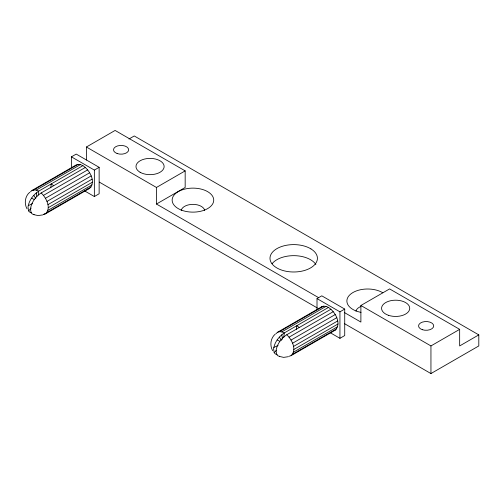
<?xml version="1.0" encoding="UTF-8"?>
<svg xmlns="http://www.w3.org/2000/svg" width="504" height="504" viewBox="0 0 504 504"><rect width="100%" height="100%" fill="white"/><g stroke="black" fill="none" stroke-linecap="round" stroke-linejoin="round"><path stroke-width="0.76" d="M38.235 195.035L38.707 191.142L82.889 165.64C89.643 169.987 96.296 181.522 89.643 188.364L45.461 213.872L43.483 214.483L45.524 213.305M45.461 213.872C51.641 207.95 46.337 197.833 41.183 192.944C35.967 196.283 31.821 201.789 30.637 207.931A14.011 6.968 -53.9 0 0 30.505 209.04L31.078 212.738L32.332 214.03L34.102 214.553M50.753 187.809L51.225 183.916L53.701 185.718M283.727 337.604L284.294 332.93L328.476 307.427C335.236 311.774 341.882 323.31 335.229 330.151L291.054 355.66L289.069 356.271M291.054 355.66C297.228 349.738 291.923 339.62 286.77 334.732C281.56 338.071 277.408 343.577 276.224 349.726A14.011 6.968 -53.9 0 0 276.091 350.828L276.664 354.526L277.918 355.818L279.688 356.347M296.339 329.597L296.812 325.704L299.288 327.506M30.435 191.879C32.388 189.183 36.156 189.605 38.707 191.142C33.56 194.582 29.314 199.943 28.167 206.123A13.961 6.943 -53.9 0 0 28.029 207.238L28.602 210.93L29.856 212.228L31.632 212.751M276.022 333.673C277.975 330.977 281.742 331.393 284.294 332.93C279.147 336.37 274.901 341.731 273.754 347.911A13.961 6.943 -53.9 0 0 273.615 349.026L274.189 352.724L275.442 354.016L277.219 354.539M28.602 210.93L31.21 208.089M274.189 352.724L276.28 350.45M29.711 192.301C24.942 196.258 24.009 203.616 27.059 208.902M275.297 334.089C270.528 338.045 269.596 345.404 272.645 350.69M320.708 307.692C322.661 305.374 326.145 306.104 328.476 307.427M86.398 147.011L115.107 130.435L185.17 170.881L185.17 187.463L156.454 204.038L156.454 187.463L86.398 147.011L86.398 160.058M71.423 167.731L71.423 156.845L76.205 154.079L99.137 167.322L99.137 193.763L94.355 196.529L84.237 190.688M31.954 190.474L76.135 164.966L78.114 164.354L80.413 164.588L82.889 165.64M33.157 190.31L78.114 164.354M36.238 190.09L80.413 164.588M128.967 139.01L134.253 135.96L478.8 334.883L478.8 345.939L430.945 373.565L344.465 323.637M41.183 192.944L85.359 167.441M43.483 195.376L87.665 169.873M45.461 198.274L89.643 172.765M71.423 156.845L94.355 170.081L99.137 167.322M46.979 201.436L91.161 175.928M47.937 204.643L92.112 179.141M48.258 207.686L92.44 182.183M47.937 210.357L92.112 184.848M46.979 212.461L91.161 186.959M156.454 187.463L185.17 170.881M317.01 309.5L317.01 298.595L321.791 295.829L344.723 309.072L344.723 335.551L339.942 338.316L330.498 332.861M277.54 332.262L321.722 306.753M279.518 331.651L323.7 306.149M281.824 331.878L326 306.375M286.77 334.732L330.945 309.229M289.069 337.163L333.251 311.661M291.054 340.061L335.229 314.553M317.01 298.595L339.942 311.837L344.723 309.072M292.566 343.224L336.748 317.715M344.534 312.625L360.889 322.069L360.889 305.487L389.598 288.912L459.661 329.358L459.661 345.939L478.8 334.883M293.523 346.431L337.699 320.928M293.851 349.474L338.026 323.971M293.523 352.145L337.699 326.636M292.566 354.255L336.748 328.747M360.889 305.487L430.945 345.933L459.661 329.358M28.249 205.645L32.508 203.622M273.842 347.432L278.095 345.416M87.665 188.975L89.643 188.364M42.758 214.899L38.071 215.592L33.705 214.616M333.913 330.561L335.229 330.151M288.351 356.687L283.658 357.38L279.292 356.404M31.582 198.116L34.196 199.515M277.168 339.904L279.789 341.303M156.454 204.038L318.635 297.675M99.332 182.108L317.23 307.913M279.348 337.094L281.408 340.408M33.762 195.306L35.822 198.62M281.824 334.732L282.498 339.274M36.238 192.944L36.798 196.73M430.945 345.933L430.945 373.565M339.942 311.837L339.942 338.316M94.355 170.081L94.355 196.529M181.188 210.54A11.8 6.817 0 0 1 192.887 204.359A11.8 6.817 0 0 1 204.681 210.477M361.003 312.373A20.79 12.002 0 0 1 350.179 294.512A20.79 12.002 0 0 1 382.82 292.786M355.963 311.17A11.8 6.817 0 0 1 360.933 306.457M272.072 263.737A23.713 13.69 0 0 1 310.143 259.484L310.962 259.963A23.713 13.69 0 0 1 315.869 264.493M310.962 248.913L310.143 248.434A23.713 13.69 0 0 0 277.017 248.567A23.713 13.69 0 0 0 276.444 267.687L277.257 268.166A23.713 13.69 0 0 0 310.382 268.034A23.713 13.69 0 0 0 310.962 248.913M181.749 210.244A20.79 12.002 0 0 0 213.709 200.661A20.79 12.002 0 0 0 183.362 189.472A20.79 12.002 0 0 0 181.749 210.244M422.302 329.692A7.579 4.378 0 0 0 433.705 325.93A7.579 4.378 0 0 0 422.365 322.113A7.579 4.378 0 0 0 422.302 329.692M117.142 153.537A7.579 4.378 0 0 0 128.659 149.896A7.579 4.378 0 0 0 117.438 145.958A7.579 4.378 0 0 0 117.142 153.537M140.106 172.273A14.074 8.127 0 0 0 163.655 168.632A14.074 8.127 0 0 0 146.418 158.678A14.074 8.127 0 0 0 140.106 172.273M388.609 315.353A14.074 8.127 0 0 0 409.727 308.316A14.074 8.127 0 0 0 388.609 301.279A14.074 8.127 0 0 0 388.609 315.353"/></g></svg>
